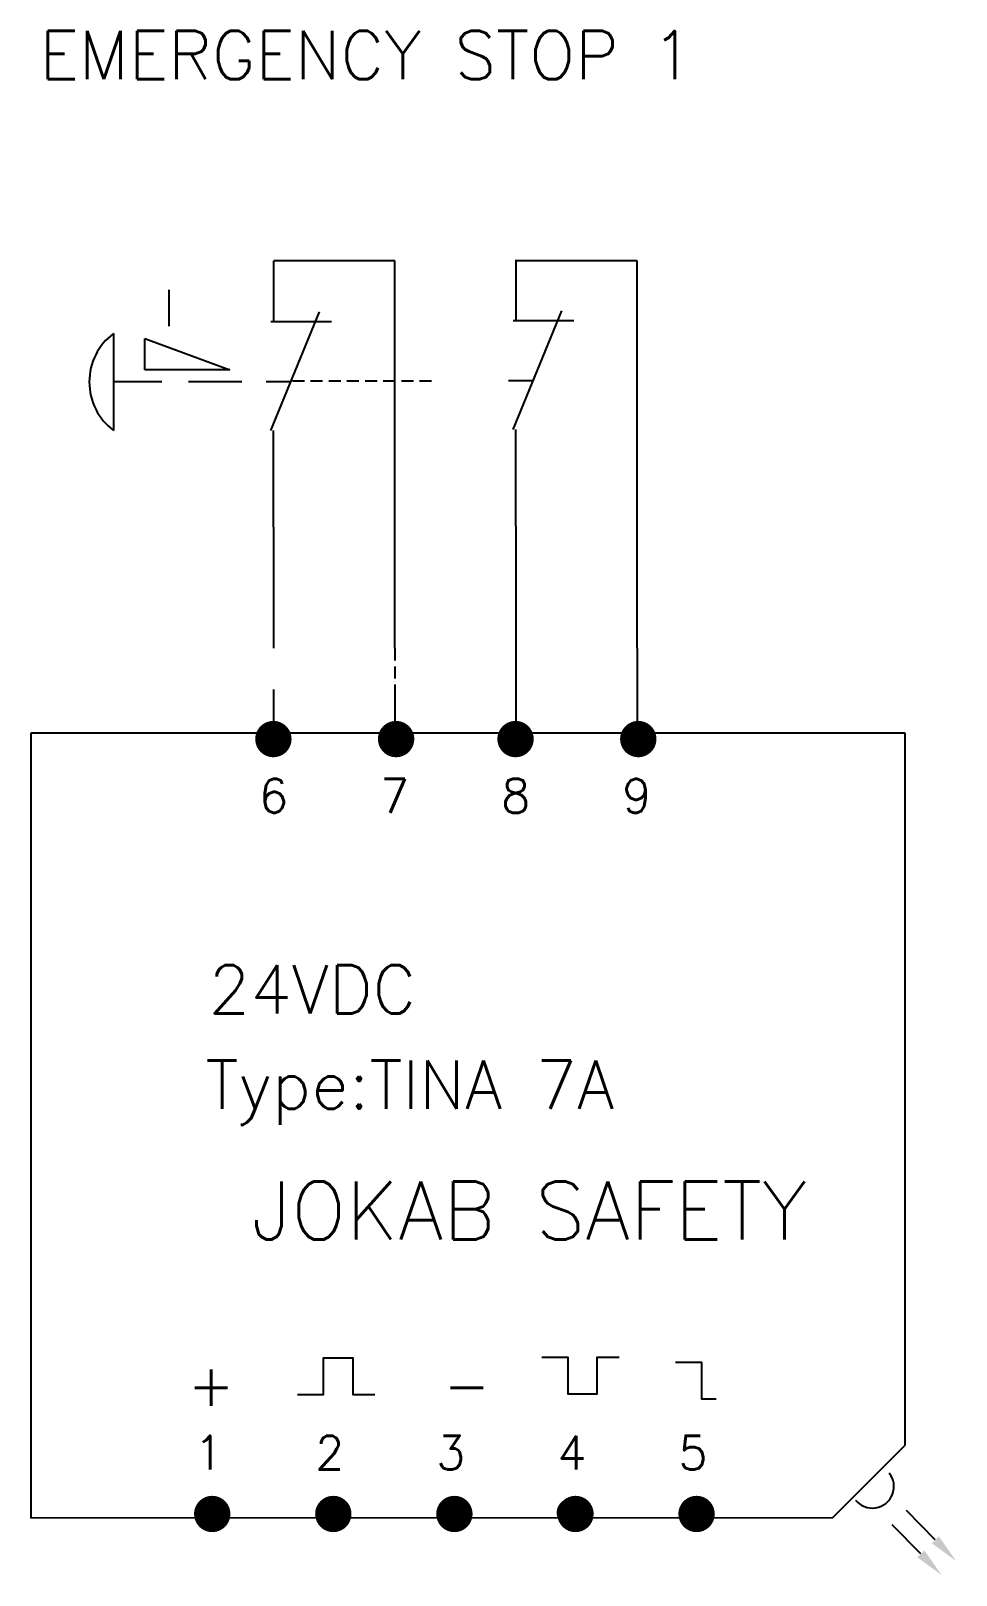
# Model space of a CAD drawing. Header units: millimetres. Extents: x 117.5 to 155.7, y 134.8 to 198.6.
import ezdxf
from ezdxf.enums import TextEntityAlignment as Align

# ---------------------------------------------------------------- set-up
doc = ezdxf.new("R2010")
doc.units = ezdxf.units.MM
doc.linetypes.add('DASHED', pattern=[0.75, 0.5, -0.25])
doc.layers.add('1', color=7, linetype='Continuous')
doc.layers.add('20', color=7, linetype='Continuous')
doc.styles.add('T0', font='ROMANS.SHX')
doc.styles.add('T15', font='ROMANS.SHX', dxfattribs={"height": 1.5})
doc.styles.add('T20', font='ROMANS.SHX', dxfattribs={"height": 2})

# ---------------------------------------------------------------- blocks, each defined once
blk = doc.blocks.new('A$C30C13D7B')
at = {"const_width": 0.6}
blk.add_lwpolyline([(0.3, 0.6, 1), (0.9, 0.6, 1)], format="xyb", close=True, dxfattribs=at)
blk = doc.blocks.new('EMERG_STOP_nr')
at = {"layer": '1', "style": 'T0', "flags": 4}
blk.add_attdef('EMERG_STOP', (0, 0), '', height=2, dxfattribs=at)

msp = doc.modelspace()

# ---------------------------------------------------------------- linework, layer by layer
for p, q in [((117.487, 169.561), (117.487, 137.129)), ((150.586, 137.147), (153.586, 140.147)), ((150.586, 137.147), (117.487, 137.129))]:
    msp.add_line(p, q)
at = {"color": 7, "linetype": 'ByBlock'}
for p, q in [((154.834, 136.238), (153.645, 137.448)), ((154.239, 135.653), (153.05, 136.863))]:
    msp.add_line(p, q, dxfattribs=at)
at = {"const_width": 0.75}
for points in [[(127.125, 169.311, 1), (127.875, 169.311, 1)], [(132.193, 169.311, 1), (132.943, 169.311, 1)], [(137.125, 169.311, 1), (137.875, 169.311, 1)], [(142.193, 169.311, 1), (142.943, 169.311, 1)], [(124.6, 137.305, 1), (125.35, 137.305, 1)], [(129.6, 137.305, 1), (130.35, 137.305, 1)], [(134.6, 137.305, 1), (135.35, 137.305, 1)], [(139.6, 137.305, 1), (140.35, 137.305, 1)], [(144.6, 137.305, 1), (145.35, 137.305, 1)]]:
    msp.add_lwpolyline(points, format="xyb", close=True, dxfattribs=at)
for points in [[(128.497, 142.236), (129.563, 142.236), (129.563, 143.754), (130.777, 143.754), (130.777, 142.236), (131.694, 142.236)], [(138.588, 143.779), (139.654, 143.779), (139.654, 142.261), (140.868, 142.261), (140.868, 143.779), (141.785, 143.779)], [(144.109, 143.58), (145.175, 143.58), (145.175, 142.062), (145.782, 142.062)]]:
    msp.add_lwpolyline(points)
msp.add_arc((152.232, 138.439), 0.892, 218.65621, 38.65621)
at = {"color": 7, "linetype": 'ByBlock'}
for points in [[(154.688, 136.095), (154.979, 136.381), (155.692, 135.364)], [(154.093, 135.51), (154.384, 135.796), (155.097, 134.78)]]:
    msp.add_solid(points, dxfattribs=at)
at = {"layer": '20'}
for p, q in [((127.504, 189.061), (127.504, 186.553)), ((132.518, 189.061), (127.518, 189.061)), ((132.518, 173.061), (132.518, 189.061)), ((137.512, 189.102), (137.512, 186.593)), ((142.518, 189.061), (137.518, 189.061)), ((142.518, 173.061), (142.518, 189.061)), ((127.504, 178.061), (127.504, 182.061)), ((137.512, 178.102), (137.512, 182.102)), ((137.512, 173.102), (137.512, 171.361)), ((142.518, 173.061), (142.518, 171.361)), ((127.504, 171.361), (127.504, 169.561)), ((132.518, 171.361), (132.518, 169.561)), ((137.512, 171.361), (137.512, 169.561)), ((142.518, 171.361), (142.518, 169.561)), ((153.586, 169.561), (117.487, 169.561)), ((153.586, 140.147), (153.586, 169.561))]:
    msp.add_line(p, q, dxfattribs=at)
at = {"layer": '20', "color": 0}
for p, q in [((123.198, 186.361), (123.198, 187.861)), ((127.398, 182.061), (129.398, 186.961)), ((137.406, 182.102), (139.406, 187.002)), ((127.398, 186.561), (129.898, 186.561)), ((137.406, 186.602), (139.906, 186.602)), ((120.898, 186.061), (120.898, 182.061)), ((122.198, 185.861), (125.698, 184.561)), ((122.198, 184.561), (122.198, 185.861)), ((125.698, 184.561), (122.198, 184.561)), ((122.898, 184.061), (120.898, 184.061)), ((126.198, 184.061), (123.998, 184.061)), ((128.214, 184.061), (127.198, 184.061)), ((138.222, 184.102), (137.206, 184.102))]:
    msp.add_line(p, q, dxfattribs=at)
at = {"layer": '20', "linetype": 'DASHED'}
for p, q in [((128.285, 184.102), (134.285, 184.102)), ((127.518, 173.061), (127.518, 174.061)), ((132.518, 173.061), (132.518, 171.361))]:
    msp.add_line(p, q, dxfattribs=at)
at = {"layer": '20', "linetype": 'Continuous'}
for p, q in [((127.504, 178.061), (127.504, 173.061)), ((137.512, 178.102), (137.512, 173.102))]:
    msp.add_line(p, q, dxfattribs=at)
at = {"layer": '20', "color": 0}
msp.add_arc((122.398, 184.061), 2.5, 126.8699, 233.1301, dxfattribs=at)

# ---------------------------------------------------------------- block references
for p in [(124.307, 136.729), (129.362, 136.703), (134.356, 136.835), (139.199, 136.756), (144.313, 136.802)]:
    msp.add_blockref('A$C30C13D7B', p)
at = {"layer": '20'}
ref = msp.add_blockref('EMERG_STOP_nr', (117.842, 196.561), dxfattribs=at)
ref.add_attrib('EMERG_STOP', 'EMERGENCY STOP 1', (117.842, 196.561), dxfattribs={"layer": '1', "height": 2, "style": 'T0'})

# ---------------------------------------------------------------- texts
for s, height, style, p in [('6', 1.4, 'T15', (126.907, 166.267)), ('7', 1.4, 'T15', (131.907, 166.267)), ('8', 1.4, 'T15', (136.907, 166.267)), ('9', 1.4, 'T15', (141.907, 166.267)), ('Type:TINA 7A', 2, 'T20', (124.696, 154.04)), ('+', 1.75, 'T15', (123.954, 141.77)), ('-', 1.75, 'T15', (134.511, 141.77)), ('1', 1.4, 'T15', (124.227, 139.136)), ('2', 1.4, 'T15', (129.227, 139.136)), ('3', 1.4, 'T15', (134.227, 139.136)), ('4', 1.4, 'T15', (139.227, 139.136)), ('5', 1.4, 'T15', (144.227, 139.136))]:
    msp.add_text(s, height=height, dxfattribs=dict(style=style)).set_placement(p)
at = {"style": 'T0'}
msp.add_text('JOKAB SAFETY', height=2.4, dxfattribs=at).set_placement((149.533, 148.637), align=Align.RIGHT)
at = {"color": 1, "style": 'T20'}
msp.add_attdef('24VDC', (124.825, 157.977), '24VDC', height=2, dxfattribs=at)

doc.saveas('drawing.dxf')
